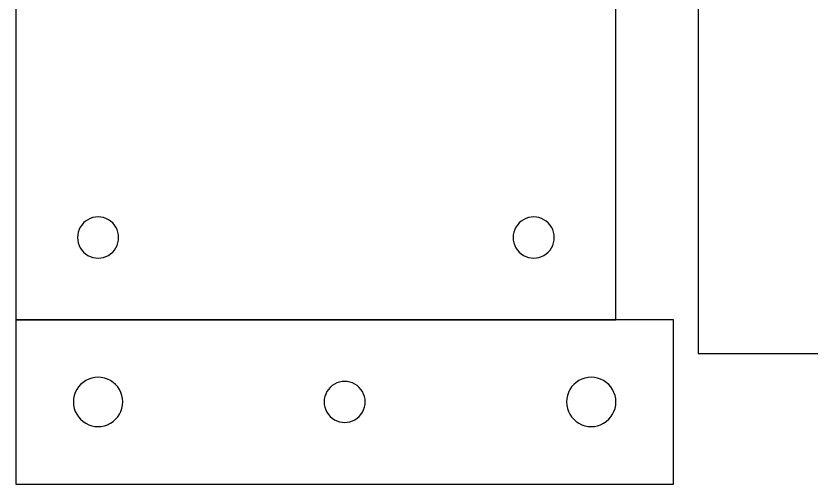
# Model space of a CAD drawing. Extents: x 0 to 508, y 0 to 304.
# Drawn here: x 0.1 to 96.9, y 5 to 62 of the extents above; entities that cross this region are included whole.
import ezdxf

# ---------------------------------------------------------------- set-up
doc = ezdxf.new("R2010")
doc.units = 0
doc.layers.get('0').update_dxf_attribs({"linetype": 'CONTINUOUS'})

msp = doc.modelspace()

# ---------------------------------------------------------------- linework, layer by layer
at = {"color": 7}
for points in [[(0.120756, 165.010264), (0.120756, 25.010248)], [(73.120779, 25.010248), (73.120779, 165.010264)], [(83.120759, 120.315826), (83.120759, 20.915826)], [(0.120756, 25.010248), (73.120779, 25.010248)], [(0.120756, 25.010248), (0.120756, 5.010266)], [(80.120755, 25.010248), (0.120756, 25.010248)], [(80.120755, 5.010266), (80.120755, 25.010248)], [(83.120759, 20.915826), (98.120756, 20.915826)], [(0.120756, 5.010266), (80.120755, 5.010266)]]:
    msp.add_lwpolyline(points, dxfattribs=at)
for points in [[(12.620757, 35.010262)], [(65.620768, 35.010262)], [(13.120767, 15.010262)], [(42.620777, 15.010262)], [(73.120779, 15.010262)]]:
    msp.add_lwpolyline(points, close=True, dxfattribs=at)
for points in [[(8.869315, 37.179503), (8.095077, 36.731806), (7.618974, 35.904618), (7.620767, 35.010262)], [(11.372209, 37.179503), (10.597971, 37.6272), (9.643553, 37.6272), (8.869315, 37.179503)], [(12.620757, 35.010262), (12.622551, 35.904618), (12.146447, 36.731806), (11.372209, 37.179503)], [(61.869326, 37.179503), (61.095088, 36.731806), (60.618984, 35.904618), (60.620778, 35.010262)], [(64.37222, 37.179503), (63.597982, 37.6272), (62.643564, 37.6272), (61.869326, 37.179503)], [(65.620768, 35.010262), (65.622561, 35.904618), (65.146458, 36.731806), (64.37222, 37.179503)], [(7.620767, 35.010262), (7.618974, 34.115906), (8.095077, 33.288718), (8.869315, 32.841021)], [(11.372209, 32.841021), (12.146447, 33.288718), (12.622551, 34.115906), (12.620757, 35.010262)], [(60.620778, 35.010262), (60.618984, 34.115906), (61.095088, 33.288718), (61.869326, 32.841021)], [(64.37222, 32.841021), (65.146458, 33.288718), (65.622561, 34.115906), (65.620768, 35.010262)], [(8.869315, 32.841021), (9.643553, 32.393324), (10.597971, 32.393324), (11.372209, 32.841021)], [(61.869326, 32.841021), (62.643564, 32.393324), (63.597982, 32.393324), (64.37222, 32.841021)], [(8.62076, 17.608342), (7.692555, 17.072443), (7.120758, 16.082061), (7.120758, 15.010262)], [(11.620765, 17.608342), (10.69256, 18.144242), (9.548965, 18.144242), (8.62076, 17.608342)], [(13.120767, 15.010262), (13.120767, 16.082061), (12.548969, 17.072443), (11.620765, 17.608342)], [(41.370773, 17.175333), (40.597267, 17.621917), (39.64427, 17.621917), (38.870764, 17.175333)], [(68.620772, 17.608342), (67.692568, 17.072443), (67.12077, 16.082061), (67.12077, 15.010262)], [(71.620777, 17.608342), (70.692572, 18.144242), (69.548977, 18.144242), (68.620772, 17.608342)], [(73.120779, 15.010262), (73.120779, 16.082061), (72.548982, 17.072443), (71.620777, 17.608342)], [(38.870764, 17.175333), (38.097259, 16.72875), (37.62076, 15.903429), (37.62076, 15.010262)], [(42.620777, 15.010262), (42.620777, 15.903429), (42.144278, 16.72875), (41.370773, 17.175333)], [(7.120758, 15.010262), (7.120758, 13.938464), (7.692555, 12.948081), (8.62076, 12.412182)], [(11.620765, 12.412182), (12.548969, 12.948081), (13.120767, 13.938464), (13.120767, 15.010262)], [(37.62076, 15.010262), (37.62076, 14.117095), (38.097259, 13.291775), (38.870764, 12.845191)], [(41.370773, 12.845191), (42.144278, 13.291775), (42.620777, 14.117095), (42.620777, 15.010262)], [(67.12077, 15.010262), (67.12077, 13.938464), (67.692568, 12.948081), (68.620772, 12.412182)], [(71.620777, 12.412182), (72.548982, 12.948081), (73.120779, 13.938464), (73.120779, 15.010262)], [(38.870764, 12.845191), (39.64427, 12.398608), (40.597267, 12.398608), (41.370773, 12.845191)], [(8.62076, 12.412182), (9.548965, 11.876283), (10.69256, 11.876283), (11.620765, 12.412182)], [(68.620772, 12.412182), (69.548977, 11.876283), (70.692572, 11.876283), (71.620777, 12.412182)]]:
    msp.add_open_spline(points, degree=3, dxfattribs=at)

doc.saveas('drawing.dxf')
